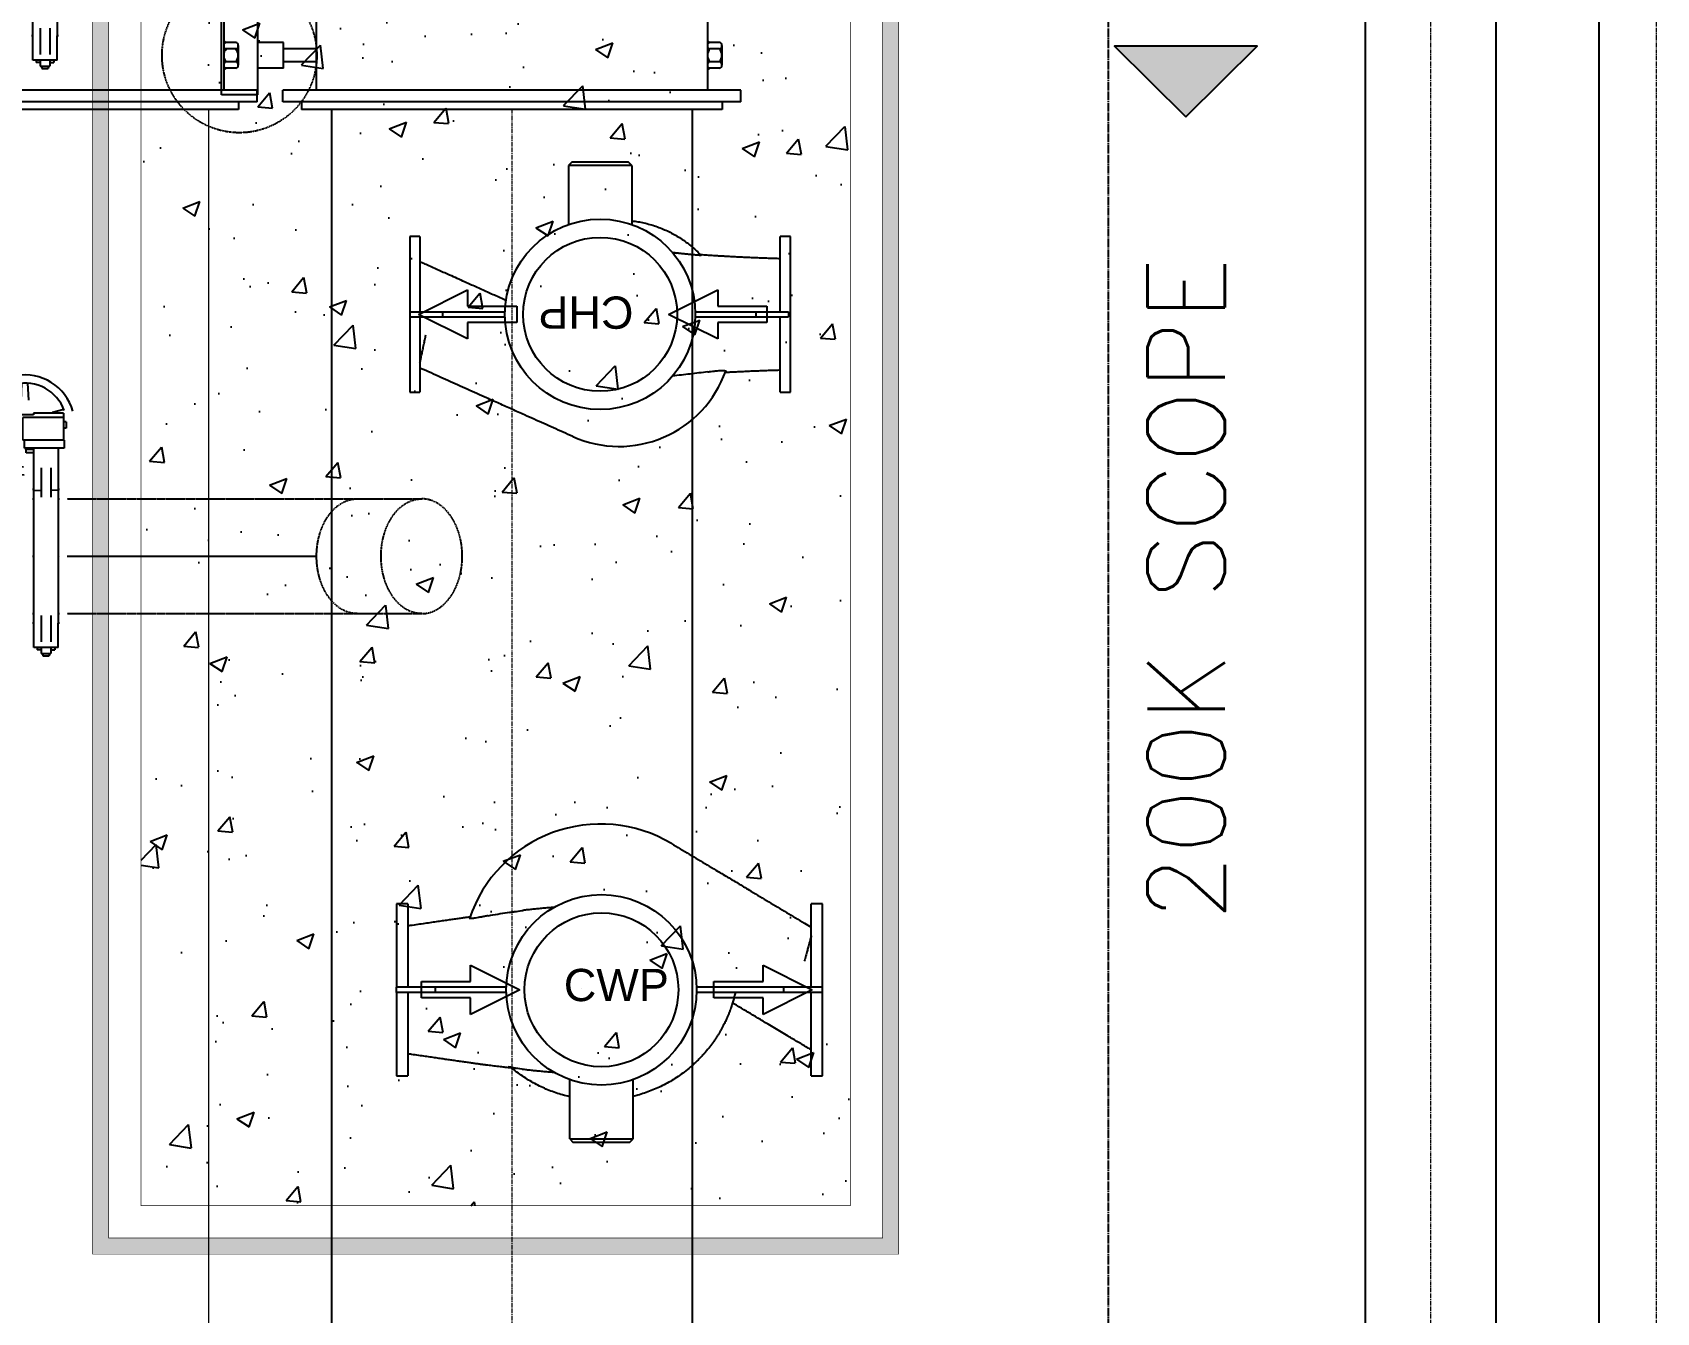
# Model space of a CAD drawing. Header units: millimetres. Extents: x -18489 to 17339, y -1599 to 10961.
# Drawn here: x -15452 to -14948, y 2859 to 3256 of the extents above; entities that cross this region are included whole.
import ezdxf

# ---------------------------------------------------------------- set-up
doc = ezdxf.new("R2010")
doc.units = ezdxf.units.MM
for name, pattern in [('188K-SM-07-F10-MECH-CHW PIPE-Y2257103$0$15P3-XFM1P40$0$15P3-XFM1P40$0$CENTER2', [1.125, 0.75, -0.125, 0.125, -0.125]), ('188K-SM-07-F10-MECH-CHW PIPE-Y2257103$0$Micron CUP L10 HVAC 2nd PIPE$0$CENTER', [2, 1.25, -0.25, 0.25, -0.25]), ('188K-SM-07-F10-MECH-CHW PIPE-Y2257103$0$Micron CUP L10 HVAC 2nd PIPE$0$JIS_02_1.0', [2, 1, -1]), ('188K-SM-07-F10-MECH-CHW PIPE-Y2257103$0$XKA01LR1-HVAC-PIPE-冷卻水-Y2225103 Shawn$0$CENTER', [2, 1.25, -0.25, 0.25, -0.25]), ('X-CUB3-L10$0$COL-CEN-LIN', [3.25, 2.5, -0.25, 0.25, -0.25])]:
    doc.linetypes.add(name, pattern=pattern)
for name, color, linetype in [('188K-SM-03-F10-MECH-EQ-Y2257103$0$0 Xref', 8, 'Continuous'), ('188K-SM-03-F10-MECH-EQ-Y2257103$0$M-EQU-FOUNDATION', 8, 'Continuous'), ('188K-SM-03-F10-MECH-EQ-Y2257103$0$Micron CUP L10 HVAC EQU$0$M-MECH-EQU', 136, 'Continuous'), ('188K-SM-03-F10-MECH-EQ-Y2257103$0$Micron CUP L10 HVAC EQU$0$M-PHASE1 AREA', 252, 'Continuous'), ('188K-SM-07-F10-MECH-CHW PIPE-Y2257103$0$0 XC', 8, 'Continuous'), ('188K-SM-07-F10-MECH-CHW PIPE-Y2257103$0$H-TXT', 53, 'Continuous'), ('188K-SM-07-F10-MECH-CHW PIPE-Y2257103$0$M-CWTR-12PIPE-S', 3, 'Continuous'), ('188K-SM-07-F10-MECH-CHW PIPE-Y2257103$0$M-P-EXISTING PIPE', 8, 'Continuous'), ('188K-SM-07-F10-MECH-CHW PIPE-Y2257103$0$Micron CUP L10 HVAC 2nd PIPE$0$M-P-12CHS-2nd-PIPE', 3, '188K-SM-07-F10-MECH-CHW PIPE-Y2257103$0$Micron CUP L10 HVAC 2nd PIPE$0$JIS_02_1.0'), ('188K-SM-07-F10-MECH-CHW PIPE-Y2257103$0$Micron CUP L10 HVAC 2nd PIPE$0$M-P-2nd Cen', 8, '188K-SM-07-F10-MECH-CHW PIPE-Y2257103$0$Micron CUP L10 HVAC 2nd PIPE$0$CENTER'), ('188K-SM-07-F10-MECH-CHW PIPE-Y2257103$0$Micron CUP L10 HVAC 2nd PIPE$0$M-VALVE', 53, 'Continuous'), ('188K-SM-07-F10-MECH-CHW PIPE-Y2257103$0$XKA01LR1-HVAC-PIPE-冷卻水-Y2225103 Shawn$0$M-P-CWS-D', 15, 'Continuous'), ('X-CUB3-L10$0$CCL', 8, 'X-CUB3-L10$0$COL-CEN-LIN')]:
    doc.layers.add(name, color=color, linetype=linetype)
doc.layers.add('188K-SM-07-F10-MECH-CHW PIPE-Y2257103$0$XKA01LR1-HVAC-PIPE-冷卻水-Y2225103 Shawn$0$M-PIPE-CEN', color=8, linetype='188K-SM-07-F10-MECH-CHW PIPE-Y2257103$0$XKA01LR1-HVAC-PIPE-冷卻水-Y2225103 Shawn$0$CENTER', lineweight=9)
doc.styles.add('188K-SM-03-F10-MECH-EQ-Y2257103$0$Micron CUP L10 HVAC EQU$0$Standard', font='arial.ttf')
doc.styles.add('188K-SM-07-F10-MECH-CHW PIPE-Y2257103$0$DAYUS', font='ROMANS', dxfattribs={"bigfont": 'DAYUS'})

# ---------------------------------------------------------------- blocks, each defined once
blk = doc.blocks.new('188K-SM-03-F10-MECH-EQ-Y2257103$0$Micron CUP L10 HVAC EQU$0$A$C0c53ceb0')
at = {"layer": '188K-SM-03-F10-MECH-EQ-Y2257103$0$Micron CUP L10 HVAC EQU$0$M-PHASE1 AREA'}
for p, q in [((8586.74456, 22987.59442), (8575.42664, 22976.2765)), ((8575.42664, 22976.2765), (8575.42664, 22792.92384)), ((8772.25997, 22976.2765), (8575.42664, 22976.2765)), ((8586.74456, 22987.59442), (8760.94206, 22987.59442)), ((8772.25997, 22976.2765), (8760.94206, 22987.59442)), ((8772.25997, 22976.2765), (8772.25997, 22792.92384)), ((8115.09062, 22755.83904), (8083.34331, 22755.83904)), ((8083.34331, 22755.83904), (8083.34331, 22522.55979)), ((8115.09062, 22755.83904), (8115.09062, 22522.55979)), ((9264.34331, 22755.83904), (9232.59599, 22755.83904)), ((9232.59599, 22522.55979), (9232.59599, 22755.83904)), ((9264.34331, 22273.2799), (9264.34331, 22755.83904)), ((8899.10338, 22705.38739), (8910.497, 22703.96826)), ((8110.43787, 22514.55947), (8262.82496, 22590.75302)), ((8262.82496, 22590.75302), (8262.82496, 22539.95732)), ((8886.33084, 22514.55947), (9038.71794, 22590.75302)), ((9038.71794, 22590.75302), (9038.71794, 22539.95732)), ((8083.34331, 22522.55979), (8083.34331, 22506.55915)), ((8083.34331, 22522.55979), (8184.9347, 22522.55979)), ((8262.82496, 22438.36592), (8110.43787, 22514.55947)), ((8184.9347, 22522.55979), (8184.9347, 22506.55915)), ((8184.9347, 22522.55979), (8378.70172, 22522.55979)), ((8262.82496, 22539.95732), (8415.21206, 22539.95732)), ((8415.21206, 22539.95732), (8415.21206, 22489.16162)), ((9038.71794, 22438.36592), (8886.33084, 22514.55947)), ((8968.98489, 22522.55979), (9156.40245, 22522.55979)), ((9038.71794, 22539.95732), (9191.10504, 22539.95732)), ((9156.40245, 22522.55979), (9156.40245, 22506.55915)), ((9156.40245, 22522.55979), (9257.99384, 22522.55979)), ((9191.10504, 22539.95732), (9191.10504, 22489.16162)), ((9257.99384, 22522.55979), (9257.99384, 22506.55915)), ((8083.34331, 22506.55915), (8083.34331, 22273.2799)), ((8083.34331, 22506.55915), (8184.9347, 22506.55915)), ((8115.09062, 22506.55915), (8115.09062, 22273.2799)), ((8184.9347, 22506.55915), (8378.70172, 22506.55915)), ((8415.21206, 22489.16162), (8262.82496, 22489.16162)), ((8262.82496, 22489.16162), (8262.82496, 22438.36592)), ((8968.98489, 22506.55915), (9156.40245, 22506.55915)), ((9191.10504, 22489.16162), (9038.71794, 22489.16162)), ((9038.71794, 22489.16162), (9038.71794, 22438.36592)), ((9156.40245, 22506.55915), (9257.99384, 22506.55915)), ((9232.59599, 22273.2799), (9232.59599, 22506.55915)), ((8907.35168, 22324.72014), (8898.92399, 22323.66284)), ((8083.34331, 22273.2799), (8115.09062, 22273.2799)), ((9232.59599, 22273.2799), (9264.34331, 22273.2799)), ((8077.79544, 20686.91287), (8042.73813, 20686.91287)), ((8042.73813, 20686.91287), (8042.73813, 20428.1747)), ((8077.79544, 20686.91287), (8077.79544, 20428.1747)), ((8414.23658, 20663.41106), (8414.19472, 20663.4069)), ((9363.73813, 20686.91287), (9328.68083, 20686.91287)), ((9328.68083, 20428.1747), (9328.68083, 20686.91287)), ((9363.73813, 20428.1747), (9363.73813, 20686.91287)), ((8272.32992, 20445.57634), (8272.32992, 20496.38403)), ((8272.32992, 20496.38403), (8424.753, 20420.17249)), ((9179.05587, 20445.57634), (9179.05587, 20496.38403)), ((9179.05587, 20496.38403), (9331.47894, 20420.17249)), ((8042.73813, 20412.17028), (8042.73813, 20428.1747)), ((8163.4064, 20428.1747), (8042.73813, 20428.1747)), ((8042.73813, 20412.17028), (8042.73813, 20153.4321)), ((8163.4064, 20412.17028), (8042.73813, 20412.17028)), ((8077.79544, 20412.17028), (8077.79544, 20153.4321)), ((8119.90684, 20394.76864), (8119.90684, 20445.57634)), ((8119.90684, 20445.57634), (8272.32992, 20445.57634)), ((8163.4064, 20412.17028), (8163.4064, 20428.1747)), ((8382.62301, 20428.1747), (8163.4064, 20428.1747)), ((8382.62301, 20412.17028), (8163.4064, 20412.17028)), ((8424.753, 20420.17249), (8272.32992, 20343.96095)), ((9243.06987, 20428.1747), (8973.04556, 20428.1747)), ((9243.06987, 20412.17028), (8973.04556, 20412.17028)), ((9026.63279, 20394.76864), (9026.63279, 20445.57634)), ((9026.63279, 20445.57634), (9179.05587, 20445.57634)), ((9331.47894, 20420.17249), (9179.05587, 20343.96095)), ((9243.06987, 20412.17028), (9243.06987, 20428.1747)), ((9363.73813, 20428.1747), (9243.06987, 20428.1747)), ((9363.73813, 20412.17028), (9243.06987, 20412.17028)), ((9328.68083, 20153.4321), (9328.68083, 20412.17028)), ((9363.73813, 20412.17028), (9363.73813, 20428.1747)), ((9363.73813, 20153.4321), (9363.73813, 20412.17028)), ((8272.32992, 20394.76864), (8119.90684, 20394.76864)), ((8272.32992, 20343.96095), (8272.32992, 20394.76864)), ((9179.05587, 20394.76864), (9026.63279, 20394.76864)), ((9179.05587, 20343.96095), (9179.05587, 20394.76864)), ((8042.73813, 20153.4321), (8077.79544, 20153.4321)), ((8399.07567, 20178.48665), (8398.80688, 20178.71359)), ((8414.17973, 20176.93957), (8414.2365, 20176.93392)), ((9328.68083, 20153.4321), (9363.73813, 20153.4321)), ((8579.39438, 19958.34644), (8579.39438, 20141.7424)), ((8776.27419, 19958.34644), (8776.27419, 20141.7424)), ((8579.39438, 19958.34644), (8776.27419, 19958.34644)), ((8579.39438, 19958.34644), (8590.71497, 19947.02585)), ((8764.9536, 19947.02585), (8590.71497, 19947.02585)), ((8764.9536, 19947.02585), (8776.27419, 19958.34644))]:
    blk.add_line(p, q, dxfattribs=at)
for centre, radius in [((8673.84331, 22514.55947), 295.25), ((8673.84331, 22514.55947), 238.66042), ((8677.83429, 20420.17249), 295.31971), ((8677.83429, 20420.17249), 238.71677)]:
    blk.add_circle(centre, radius, dxfattribs=at)
for centre, radius, start, end in [((8732.63933, 22455.76345), 350.87129, 245.85773552, 340.50062034), ((8675.2939, 20505.91047), 428.37236, 59.14615018, 161.52684522)]:
    blk.add_arc(centre, radius, start, end, dxfattribs=at)
for points, knots in [([(8772.25997, 22804.28714), (8776.92345, 22803.74338), (8787.94606, 22802.45814), (8805.15428, 22799.2158), (8823.83986, 22794.76245), (8842.24802, 22789.25781), (8860.32902, 22782.76391), (8878.02728, 22775.28801), (8895.29007, 22766.85569), (8912.06595, 22757.49166), (8928.30337, 22747.22294), (8943.95865, 22736.08496), (8958.96634, 22724.09342), (8973.35079, 22711.35019), (8982.32377, 22702.21493), (8986.81026, 22697.6473)], [0, 0, 0, 0, 0.05759307665, 0.13612698693, 0.21466089721, 0.29319480748, 0.37172871776, 0.45026262804, 0.52879653832, 0.6073304486, 0.68586435888, 0.76439826916, 0.84293217944, 0.92146608972, 1, 1, 1, 1]), ([(8115.09062, 22678.22256), (8119.96134, 22676.03946), (8130.7795, 22671.19068), (8147.51851, 22663.68814), (8165.30495, 22655.71613), (8183.08307, 22647.74785), (8202.70232, 22638.95436), (8224.14054, 22629.3456), (8247.38946, 22618.92527), (8268.82332, 22609.31846), (8288.4518, 22600.52083), (8306.25852, 22592.53973), (8324.06974, 22584.55662), (8341.88616, 22576.57117), (8359.71338, 22568.58088), (8373.09277, 22562.58414), (8380.53042, 22559.25053), (8382.00916, 22558.58775)], [0, 0, 0, 0, 0.0538379847, 0.1195773648, 0.1856360083, 0.2520640939, 0.3188538858, 0.4067700114, 0.4950124567, 0.5833270446, 0.6507977131, 0.7180461514, 0.7849853342, 0.8515615248, 0.9177665455, 0.9836505566, 1, 1, 1, 1]), ([(8986.80531, 22697.64259), (8986.81099, 22697.63568), (8986.82233, 22697.62189), (8986.82656, 22697.60222), (8986.82137, 22697.58335), (8986.80585, 22697.56537), (8986.78021, 22697.54825), (8986.7444, 22697.53202), (8986.69841, 22697.51669), (8986.64223, 22697.50227), (8986.57585, 22697.48877), (8986.49926, 22697.47621), (8986.41246, 22697.46459), (8986.31542, 22697.45393), (8986.20815, 22697.44423), (8986.09063, 22697.43552), (8985.96285, 22697.4278), (8985.82481, 22697.42108), (8985.6765, 22697.41538), (8985.51789, 22697.4107), (8985.349, 22697.40706), (8985.16981, 22697.40447), (8984.98031, 22697.40294), (8984.78049, 22697.40249), (8984.57034, 22697.40312), (8984.0073, 22697.40752), (8982.9659, 22697.42988), (8981.22917, 22697.49796), (8979.18519, 22697.6051), (8976.2664, 22697.78835), (8972.21058, 22698.088), (8966.76476, 22698.54919), (8960.54782, 22699.12647), (8954.0933, 22699.76509), (8947.54522, 22700.43859), (8941.0107, 22701.12739), (8934.01277, 22701.87684), (8928.32676, 22702.49097), (8924.11763, 22702.9462), (8921.52028, 22703.22714), (8918.86776, 22703.5139), (8916.15977, 22703.80631), (8913.39601, 22704.10425), (8910.57614, 22704.40756), (8907.69975, 22704.71611), (8904.76639, 22705.02974), (8901.77556, 22705.34843), (8899.76232, 22705.56183), (8898.74615, 22705.66953)], [0, 0, 0, 0, 0.0052505163, 0.010487788, 0.0157134864, 0.020929297, 0.0261369184, 0.0313380603, 0.036534442, 0.0417277905, 0.0469198384, 0.0521123226, 0.057306982, 0.062505556, 0.0677097822, 0.0729213951, 0.0781421239, 0.0833736907, 0.0886178092, 0.0938761823, 0.0991505013, 0.1044424437, 0.1097536718, 0.1150858316, 0.1204405512, 0.1258194395, 0.1563039502, 0.1872284728, 0.2188620709, 0.2514549375, 0.3088892926, 0.3691648018, 0.4331061102, 0.5013994173, 0.5589296518, 0.6195083671, 0.6833638734, 0.7507105764, 0.7735548203, 0.79684088, 0.8205764295, 0.8447692968, 0.8694275108, 0.8945593491, 0.9201733878, 0.9462785509, 0.9728841625, 1, 1, 1, 1]), ([(8985.5733, 22698.94044), (8985.58064, 22698.93312), (8985.59786, 22698.91596), (8986.37176, 22698.10614), (8986.81564, 22697.64165)], [0, 0, 0, 0, 0.4264339231, 1, 1, 1, 1]), ([(9232.59599, 22686.9267), (9226.34927, 22687.12199), (9212.29154, 22687.56149), (9190.86898, 22688.31325), (9168.78026, 22689.14555), (9148.14947, 22689.98481), (9128.95258, 22690.81981), (9111.13943, 22691.64406), (9094.53186, 22692.45759), (9078.97549, 22693.26089), (9064.41944, 22694.05036), (9050.81145, 22694.82296), (9038.19479, 22695.5699), (9026.50871, 22696.28905), (9015.69843, 22696.97722), (9005.71604, 22697.63575), (8995.76758, 22698.30199), (8989.14369, 22698.78329), (8985.5806, 22699.04218)], [0, 0, 0, 0, 0.0758246057, 0.1706369546, 0.2600608281, 0.3439917024, 0.4211254952, 0.4931587506, 0.5603056458, 0.6228166432, 0.6820998548, 0.7371128241, 0.7881232106, 0.8353779072, 0.8790985199, 0.9194792587, 0.9566866186, 1, 1, 1, 1]), ([(8115.09062, 22364.31874), (8115.31702, 22365.37739), (8115.85185, 22367.87834), (8116.8379, 22372.48918), (8118.02385, 22378.03476), (8119.33272, 22384.15512), (8120.74311, 22390.75025), (8122.23989, 22397.74929), (8123.81915, 22405.13402), (8125.48335, 22412.91596), (8127.14483, 22420.68517), (8128.77643, 22428.31465), (8130.36456, 22435.74087), (8131.983, 22443.30883), (8133.07999, 22448.43844), (8133.63471, 22451.03236), (8133.64166, 22451.06485)], [0, 0, 0, 0, 0.0578461322, 0.1366548862, 0.2159958022, 0.2969962995, 0.3785622963, 0.4589698671, 0.5399187722, 0.6225582006, 0.7057750576, 0.7783127614, 0.8512349751, 0.9247460265, 0.9990574218, 1, 1, 1, 1]), ([(8589.13167, 22135.58192), (8579.15275, 22140.05454), (8559.18424, 22149.00457), (8529.24364, 22162.42416), (8499.30861, 22175.84126), (8469.37828, 22189.25624), (8436.35583, 22204.05714), (8400.25471, 22220.23792), (8361.08026, 22237.79619), (8324.96823, 22253.98186), (8291.91255, 22268.79766), (8261.92322, 22282.23909), (8231.93116, 22295.68174), (8201.93546, 22309.12603), (8171.93486, 22322.57252), (8142.98641, 22335.54742), (8124.03282, 22344.04255), (8115.09062, 22348.05051)], [0, 0, 0, 0, 0.062794566, 0.1256563142, 0.1886264389, 0.2517223947, 0.3149419819, 0.397885001, 0.4809402506, 0.5640203476, 0.6275617598, 0.6910267754, 0.7543857447, 0.8176206392, 0.8807291112, 0.9437286125, 1, 1, 1, 1]), ([(9007.892, 22336.25895), (8989.52719, 22333.92607), (8953.18414, 22329.30941), (8916.75907, 22325.39234), (8898.74025, 22323.45463)], [0, 0, 0, 0, 0.5053182097, 1, 1, 1, 1]), ([(9007.892, 22336.25895), (9011.40773, 22336.72419), (9014.88115, 22337.17274), (9021.74378, 22338.01974), (9025.13308, 22338.41831), (9029.31182, 22338.87012), (9030.14103, 22338.95774), (9031.77714, 22339.12624), (9032.58547, 22339.20728), (9034.98119, 22339.44035), (9036.53937, 22339.58237), (9041.09385, 22339.96484), (9043.97158, 22340.16192), (9047.34138, 22340.32133), (9048.00382, 22340.34881), (9049.28626, 22340.3941), (9049.90871, 22340.41203), (9051.72001, 22340.45191), (9052.85293, 22340.45993), (9054.96759, 22340.43978), (9055.94936, 22340.41162), (9057.30381, 22340.34289), (9057.73556, 22340.31556), (9058.55826, 22340.25218), (9058.94908, 22340.21607), (9060.7721, 22340.01724), (9061.84023, 22339.79833), (9062.69596, 22339.47064), (9062.84289, 22339.40238), (9063.08751, 22339.26082), (9063.18513, 22339.18745), (9063.40097, 22338.9626), (9063.44378, 22338.80574), (9063.38643, 22338.64379)], [0, 0, 0, 0, 0.125, 0.125, 0.25, 0.25, 0.28125, 0.28125, 0.3125, 0.3125, 0.375, 0.375, 0.5, 0.5, 0.53125, 0.53125, 0.5625, 0.5625, 0.625, 0.625, 0.6875, 0.6875, 0.71875, 0.71875, 0.75, 0.75, 0.875, 0.875, 0.90625, 0.90625, 0.9375, 0.9375, 1, 1, 1, 1]), ([(9063.38643, 22338.64379), (9063.16817, 22338.03102), (9062.73149, 22336.8051), (9062.31041, 22335.64759), (9062.07188, 22334.99551), (9062.07035, 22334.99145), (9062.06972, 22334.98979)], [0, 0, 0, 0, 0.2705698027, 0.5413148055, 0.8126154119, 1, 1, 1, 1]), ([(9062.0732, 22334.92756), (9064.69091, 22335.07452), (9072.33935, 22335.50393), (9085.40423, 22336.19395), (9101.67488, 22337.0174), (9119.16633, 22337.85257), (9137.3634, 22338.67121), (9156.23983, 22339.46871), (9175.74865, 22340.24185), (9196.39194, 22341.00235), (9215.46795, 22341.66112), (9227.66026, 22342.0389), (9232.59599, 22342.19183)], [0, 0, 0, 0, 0.04607303285, 0.13461632696, 0.2299214296, 0.33239021136, 0.44238771369, 0.55008137276, 0.66447619721, 0.785572927, 0.9131949656, 1, 1, 1, 1]), ([(8894.98464, 20873.65883), (8904.18906, 20868.16016), (8922.60816, 20857.1567), (8950.22512, 20840.65849), (8977.83674, 20824.16347), (9005.44384, 20807.67115), (9035.90319, 20789.4749), (9069.20191, 20769.58244), (9105.33485, 20747.99683), (9138.64323, 20728.0986), (9169.13287, 20709.88427), (9196.79415, 20693.35958), (9224.45806, 20676.83332), (9252.12542, 20660.305), (9279.79767, 20643.77376), (9305.31696, 20628.52868), (9321.61621, 20618.79161), (9328.68083, 20614.57124)], [0, 0, 0, 0, 0.063291521, 0.126653513, 0.1901291803, 0.253736821, 0.3174741179, 0.4011026533, 0.4848488716, 0.5686211436, 0.6326903251, 0.6966793977, 0.7605572643, 0.8243050102, 0.8879201623, 0.9514210159, 1, 1, 1, 1]), ([(8326.17166, 20649.67671), (8336.2932, 20651.5198), (8356.54143, 20655.20693), (8385.89811, 20659.74446), (8405.15353, 20662.21258), (8414.19933, 20663.37205)], [0, 0, 0, 0, 0.34638468491, 0.69294534413, 1, 1, 1, 1]), ([(8394.12535, 20660.24441), (8398.55871, 20660.97066), (8411.14175, 20663.03194), (8424.90659, 20664.9937), (8434.24743, 20666.11889), (8435.34319, 20666.25089)], [0, 0, 0, 0, 0.3244050141, 0.9207469901, 1, 1, 1, 1]), ([(8529.63552, 20675.49862), (8527.11218, 20675.31617), (8518.7342, 20674.71039), (8504.8859, 20673.57407), (8488.37874, 20672.11344), (8472.7677, 20670.58979), (8457.37663, 20668.93672), (8444.96272, 20667.50749), (8437.52446, 20666.54054), (8435.32168, 20666.25418)], [0, 0, 0, 0, 0.0800094591, 0.2656467244, 0.4393787178, 0.6041342539, 0.7618965277, 0.9294873122, 1, 1, 1, 1]), ([(8270.43102, 20645.8868), (8270.32934, 20645.87275), (8264.78512, 20645.10651), (8254.65017, 20643.67154), (8239.72456, 20641.54768), (8225.02948, 20639.43274), (8209.38056, 20637.16508), (8192.60087, 20634.72088), (8174.62747, 20632.09604), (8155.40697, 20629.28959), (8135.0262, 20626.32247), (8113.48659, 20623.20863), (8094.28096, 20620.45191), (8082.25557, 20618.75784), (8077.79544, 20618.12952)], [0, 0, 0, 0, 0.0015821443, 0.0862705711, 0.1577779778, 0.2339638878, 0.3151157793, 0.4015121665, 0.495338753, 0.5951008017, 0.7009237907, 0.812805809, 0.9305710775, 1, 1, 1, 1]), ([(8326.17166, 20649.67671), (8322.621, 20649.00451), (8319.12076, 20648.33811), (8312.21782, 20647.03023), (8308.81507, 20646.38866), (8304.6265, 20645.61413), (8303.79206, 20645.46061), (8302.12993, 20645.15674), (8301.30011, 20645.006), (8298.83904, 20644.56238), (8297.23823, 20644.27843), (8292.55756, 20643.46582), (8289.59803, 20642.97604), (8286.12538, 20642.44593), (8285.44019, 20642.34374), (8284.10679, 20642.15004), (8283.4584, 20642.05848), (8281.56818, 20641.79983), (8280.38116, 20641.64873), (8278.15664, 20641.39031), (8277.1191, 20641.28299), (8275.68091, 20641.15608), (8275.22123, 20641.11946), (8274.34287, 20641.05787), (8273.9227, 20641.03285), (8271.95114, 20640.93862), (8270.78218, 20640.96064), (8269.82765, 20641.09649), (8269.66234, 20641.12911), (8269.38391, 20641.2051), (8269.2706, 20641.24859), (8269.01278, 20641.39398), (8268.94979, 20641.51044), (8268.99462, 20641.64466)], [0, 0, 0, 0, 0.125, 0.125, 0.25, 0.25, 0.28125, 0.28125, 0.3125, 0.3125, 0.375, 0.375, 0.5, 0.5, 0.53125, 0.53125, 0.5625, 0.5625, 0.625, 0.625, 0.6875, 0.6875, 0.71875, 0.71875, 0.75, 0.75, 0.875, 0.875, 0.90625, 0.90625, 0.9375, 0.9375, 1, 1, 1, 1]), ([(8268.99462, 20641.64466), (8269.21372, 20642.29704), (8269.65198, 20643.60202), (8270.09942, 20644.90895), (8270.38697, 20645.74379), (8270.41763, 20645.83226), (8270.43259, 20645.87543)], [0, 0, 0, 0, 0.2527614268, 0.5056118577, 0.7587532515, 1, 1, 1, 1]), ([(9328.68083, 20587.22627), (9328.19458, 20585.46418), (9327.23761, 20581.99631), (9325.64606, 20576.2288), (9324.08256, 20570.56296), (9322.5444, 20564.98892), (9320.8925, 20559.00274), (9319.1646, 20552.74115), (9317.37126, 20546.24237), (9315.58823, 20539.78098), (9313.63431, 20532.70033), (9311.50761, 20524.99354), (9309.33822, 20517.13204), (9307.86847, 20511.80595), (9307.12578, 20509.11456), (9307.11789, 20509.08595)], [0, 0, 0, 0, 0.0895454416, 0.1762297963, 0.2634246387, 0.3338043007, 0.404448169, 0.4992930204, 0.5709364733, 0.642848536, 0.7308935794, 0.8194302465, 0.9087188383, 0.9990297283, 1, 1, 1, 1]), ([(9093.28392, 20412.17028), (9092.76229, 20409.89462), (9091.73397, 20405.40842), (9090.06686, 20398.76369), (9088.30926, 20392.16913), (9086.46928, 20385.69111), (9084.52777, 20379.2407), (9082.48102, 20372.80432), (9080.2586, 20366.18481), (9078.23768, 20360.48049), (9076.47025, 20355.6909), (9074.99993, 20351.81991), (9073.43467, 20347.81814), (9071.77026, 20343.68772), (9070.00236, 20339.43094), (9068.3072, 20335.47215), (9066.52642, 20331.4224), (9064.55781, 20327.06353), (9062.08655, 20321.77056), (9059.15247, 20315.71948), (9056.25265, 20309.98538), (9053.59904, 20304.92367), (9051.42199, 20300.88114), (9049.37757, 20297.17677), (9047.47522, 20293.80558), (9045.72363, 20290.76309), (9044.1306, 20288.04512), (9042.438, 20285.20262), (9040.52378, 20282.04501), (9038.3363, 20278.51416), (9036.10429, 20274.98979), (9033.90996, 20271.59729), (9031.7566, 20268.33492), (9029.64741, 20265.20097), (9026.2439, 20260.23727), (9021.52564, 20253.59571), (9015.37295, 20245.36699), (9009.83352, 20238.31055), (9004.90689, 20232.28105), (9001.70345, 20228.48308), (8999.60163, 20226.03882), (8998.60741, 20224.89085), (8997.60336, 20223.73983), (8996.58943, 20222.58583), (8995.56555, 20221.42893), (8994.53168, 20220.26922), (8993.3377, 20218.93967), (8991.60033, 20217.02224), (8989.70765, 20214.96357), (8987.425, 20212.51616), (8985.16202, 20210.12414), (8982.64036, 20207.50616), (8977.47081, 20202.22628), (8969.86647, 20194.78576), (8959.47969, 20185.28236), (8946.51944, 20174.1557), (8930.28694, 20161.41624), (8911.05486, 20148.00361), (8891.75298, 20136.03314), (8872.50425, 20125.4208), (8852.73606, 20115.81234), (8832.50385, 20107.21889), (8811.84787, 20099.71573), (8793.09626, 20093.82518), (8781.12648, 20090.91557), (8776.27419, 20089.73608)], [0, 0, 0, 0, 0.0144949441, 0.0285752364, 0.0425964537, 0.0570678172, 0.0707519632, 0.0849877164, 0.0997852604, 0.1151536621, 0.1236844791, 0.1325764785, 0.1418306789, 0.1514479837, 0.161429198, 0.1717750414, 0.1794954602, 0.1903064531, 0.2030632459, 0.2177660426, 0.2344149695, 0.2452522345, 0.2552958222, 0.2645457593, 0.2730020806, 0.2806648324, 0.2875340777, 0.2936099046, 0.302276285, 0.3116078191, 0.3206329488, 0.3293522489, 0.3377663569, 0.3458759821, 0.353681917, 0.3764211651, 0.397898243, 0.4187590827, 0.4327997409, 0.446571689, 0.4497017699, 0.4528485602, 0.4560122749, 0.4591931257, 0.4623913208, 0.465607065, 0.46884056, 0.4734863727, 0.4816713449, 0.4862026008, 0.4942645007, 0.5021149878, 0.5087698733, 0.5401413373, 0.568151865, 0.5961623808, 0.6461765824, 0.696190784, 0.7416593675, 0.7871279509, 0.8325965344, 0.8780651178, 0.9235337013, 0.9690021865, 1, 1, 1, 1]), ([(9328.68083, 20233.51355), (9325.59924, 20235.35447), (9317.25776, 20240.33762), (9303.6791, 20248.44944), (9287.95337, 20257.8439), (9272.2367, 20267.23295), (9254.89139, 20277.59494), (9235.93976, 20288.91653), (9215.38987, 20301.19291), (9196.44391, 20312.51112), (9179.09229, 20322.87687), (9163.35124, 20332.28049), (9147.60595, 20341.68663), (9131.85473, 20351.09632), (9116.09558, 20360.51075), (9100.32681, 20369.93092), (9089.80034, 20376.21937), (9084.54614, 20379.35819)], [0, 0, 0, 0, 0.0371861436, 0.1006583755, 0.1644793996, 0.2287037614, 0.2933227355, 0.378437029, 0.4639068903, 0.5494553381, 0.6147986023, 0.6798996962, 0.7446636179, 0.8090315268, 0.8729942136, 0.9366062014, 1, 1, 1, 1]), ([(8077.79544, 20222.21596), (8081.41134, 20221.70708), (8092.22743, 20220.18489), (8109.90137, 20217.65163), (8130.47217, 20214.68287), (8149.90034, 20211.85801), (8168.19115, 20209.18914), (8185.37019, 20206.6797), (8201.58474, 20204.31449), (8217.75364, 20201.96461), (8233.8082, 20199.64613), (8249.69349, 20197.37427), (8264.48287, 20195.28484), (8278.25095, 20193.36755), (8291.06646, 20191.61176), (8302.99086, 20190.00694), (8314.07753, 20188.54299), (8324.40491, 20187.20613), (8334.2596, 20185.9563), (8343.95848, 20184.7524), (8353.77953, 20183.56202), (8365.75731, 20182.14574), (8380.04538, 20180.5248), (8391.83263, 20179.22713), (8398.24666, 20178.57196), (8399.07573, 20178.48728)], [0, 0, 0, 0, 0.03378364742, 0.10105573483, 0.16518864519, 0.22607432746, 0.28269288047, 0.33620468167, 0.38669888624, 0.43429458072, 0.48736752889, 0.5367727678, 0.58275635412, 0.62555319955, 0.66537951605, 0.70242837116, 0.73686754372, 0.76883903995, 0.79876975359, 0.82876884067, 0.85925681083, 0.89029396371, 0.94035257567, 0.99228998801, 1, 1, 1, 1]), ([(8432.18737, 20174.50569), (8432.07069, 20174.51985), (8422.82539, 20175.64203), (8408.3252, 20177.7892), (8394.04119, 20180.17756), (8388.77126, 20181.05872)], [0, 0, 0, 0, 0.0080016544, 0.634012907, 1, 1, 1, 1]), ([(8579.39438, 20088.52576), (8577.42686, 20088.94391), (8568.29524, 20090.88463), (8552.25608, 20095.4481), (8531.35534, 20102.23002), (8510.85218, 20110.15869), (8490.77626, 20119.10535), (8471.18806, 20129.07676), (8452.13265, 20140.03336), (8433.67835, 20151.96939), (8415.80737, 20164.77454), (8404.47835, 20174.06332), (8398.81384, 20178.7077)], [0, 0, 0, 0, 0.0296116198, 0.137432551, 0.2452534821, 0.3530744132, 0.4608953443, 0.5687162755, 0.6765372066, 0.7843581377, 0.8921790689, 1, 1, 1, 1]), ([(8398.81773, 20178.7123), (8398.86486, 20178.71151), (8398.95938, 20178.70994), (8399.73211, 20178.62962), (8400.74091, 20178.51801), (8401.87113, 20178.38948), (8403.26473, 20178.22829), (8404.92355, 20178.03425), (8406.8535, 20177.80691), (8409.02918, 20177.54956), (8411.4911, 20177.25873), (8413.19473, 20177.05644), (8414.16917, 20176.94248), (8414.17992, 20176.94122)], [0, 0, 0, 0, 0.1215718003, 0.243762854, 0.3268614174, 0.4120864974, 0.50011792, 0.593146268, 0.6889561652, 0.7881426187, 0.8912556303, 0.9988004406, 1, 1, 1, 1]), ([(8432.16312, 20174.48123), (8436.56826, 20173.91894), (8445.8236, 20172.73754), (8460.15686, 20171.09714), (8475.35137, 20169.49362), (8491.20028, 20167.97008), (8507.8719, 20166.52189), (8520.72925, 20165.47845), (8528.06869, 20164.9542), (8529.52603, 20164.85011)], [0, 0, 0, 0, 0.1364860463, 0.2867618231, 0.4426511021, 0.6049350797, 0.7746157267, 0.9552470438, 1, 1, 1, 1])]:
    blk.add_open_spline(points, degree=3, knots=knots, dxfattribs=at)
at = {"layer": '188K-SM-03-F10-MECH-EQ-Y2257103$0$Micron CUP L10 HVAC EQU$0$M-PHASE1 AREA', "style": '188K-SM-03-F10-MECH-EQ-Y2257103$0$Micron CUP L10 HVAC EQU$0$Standard'}
blk.add_text('CHP', height=100, rotation=180, dxfattribs=at).set_placement((8777.39393, 22569.9253))
blk.add_text('CWP', height=100, dxfattribs=at).set_placement((8561.24964, 20384.96996))
blk = doc.blocks.new('188K-SM-03-F10-MECH-EQ-Y2257103$0$Micron CUP L10 HVAC EQU')
at = {"layer": '188K-SM-03-F10-MECH-EQ-Y2257103$0$Micron CUP L10 HVAC EQU$0$M-MECH-EQU'}
blk.add_blockref('188K-SM-03-F10-MECH-EQ-Y2257103$0$Micron CUP L10 HVAC EQU$0$A$C0c53ceb0', (-206166.7, 2082.2), dxfattribs=at)
blk = doc.blocks.new('188K-SM-03-F10-MECH-EQ-Y2257103')
at = {"layer": '188K-SM-03-F10-MECH-EQ-Y2257103$0$M-EQU-FOUNDATION'}
h = blk.add_hatch(dxfattribs=at)
h.set_pattern_fill('AR-CONC', color=256, scale=0.1)
h.set_pattern_definition([(50, (4473.521, -1210.801), (18.218467, -1.593909), [1.905, -20.955]), (355, (4473.521, -1210.8), (-3.524342, 19.105685), [1.524, -16.764058]), (100.45144, (4475.04, -1210.934), (14.694125, 17.511775), [1.619001, -17.809024]), (46.1842, (4473.521, -1205.72), (27.107904, -4.204233), [2.8575, -31.4325]), (96.63556, (4475.78, -1206.07), (23.740413, 24.742612), [2.428502, -26.71356]), (351.18415, (4473.52, -1205.72), (23.740413, 24.742612), [2.285997, -25.145973]), (21, (4476.061, -1206.991), (15.161439, -10.22652), [1.905, -20.955]), (326, (4476.061, -1206.99), (6.180203, 18.418797), [1.524, -16.764]), (71.451445, (4477.325, -1207.843), (21.341642, 8.192277), [1.619001, -17.808994]), (37.5, (4473.5214, -1210.801), (0.3088603, 8.4555039), [0, -16.5608, 0, -17.018, 0, -16.8275]), (7.5, (4473.521, -1210.801), (6.6819663, 10.0180575), [0, -9.7028, 0, -16.1798, 0, -6.4135]), (327.5, (4467.857, -1210.801), (13.5590595, -0.5728744), [0, -6.35, 0, -19.812, 0, -26.289]), (317.5, (4465.317, -1210.801), (14.812918, 2.542649), [0, -8.255, 0, -13.1572, 0, -18.669])])
h.paths.add_polyline_path([(-15188.15, 3652.46), (-15188.15, 2882.46), (-15428.15, 2882.46), (-15428.15, 3652.46)], flags=16)
h.paths.add_polyline_path([(-15183.15, 3657.46), (-15183.15, 2877.46), (-15433.15, 2877.46), (-15433.15, 3657.46)])
h = blk.add_hatch(dxfattribs=at)
h.set_pattern_fill('AR-CONC', color=256, scale=0.3)
h.set_pattern_definition([(50, (4473.52, -1210.8), (54.6554, -4.78173), [5.715, -62.865]), (355, (4473.52, -1210.8), (-10.57303, 57.31705), [4.572, -50.29218]), (100.45144, (4478.076, -1211.2), (44.08237, 52.53533), [4.857, -53.42707]), (46.1842, (4473.52, -1195.56), (81.32371, -12.6127), [8.5725, -94.2975]), (96.63556, (4480.3, -1196.61), (71.22124, 74.22784), [7.2855, -80.14068]), (351.18415, (4473.52, -1195.56), (71.22124, 74.22784), [6.858, -75.43792]), (21, (4481.14, -1199.37), (45.48432, -30.67956), [5.715, -62.865]), (326, (4481.14, -1199.37), (18.54061, 55.25639), [4.572, -50.292]), (71.45144, (4484.93, -1201.93), (64.02493, 24.57683), [4.857, -53.42698]), (37.5, (4473.521, -1210.8), (0.926581, 25.366512), [0, -49.6824, 0, -51.054, 0, -50.4825]), (7.5, (4473.52, -1210.8), (20.0459, 30.054172), [0, -29.1084, 0, -48.5394, 0, -19.2405]), (327.5, (4456.529, -1210.8), (40.677179, -1.718623), [0, -19.05, 0, -59.436, 0, -78.867]), (317.5, (4448.91, -1210.8), (44.438754, 7.62795), [0, -24.765, 0, -39.4716, 0, -56.007])])
h.paths.add_polyline_path([(-15198.15, 3642.46), (-15198.15, 2892.46), (-15418.15, 2892.46), (-15418.15, 3642.46)])
at = {"layer": '188K-SM-03-F10-MECH-EQ-Y2257103$0$M-EQU-FOUNDATION', "const_width": 0.2}
for points in [[(-15183.15, 3657.46), (-15183.15, 2877.46), (-15433.15, 2877.46), (-15433.15, 3657.46)], [(-15188.15, 3652.46), (-15188.15, 2882.46), (-15428.15, 2882.46), (-15428.15, 3652.46)], [(-15198.15, 3642.46), (-15198.15, 2892.46), (-15418.15, 2892.46), (-15418.15, 3642.46)]]:
    blk.add_lwpolyline(points, close=True, dxfattribs=at)
at = {"layer": '188K-SM-03-F10-MECH-EQ-Y2257103$0$0 Xref', "xscale": 0.1, "yscale": 0.1, "zscale": 0.1}
blk.add_blockref('188K-SM-03-F10-MECH-EQ-Y2257103$0$Micron CUP L10 HVAC EQU', (4473.52, 709.2), dxfattribs=at)
blk = doc.blocks.new('X-CUB3-L10$0$CUB3-10')
at = {"layer": 'X-CUB3-L10$0$CCL'}
blk.add_line((-2280, 0), (-2280, 9982.459), dxfattribs=at)
blk = doc.blocks.new('X-CUB3-L10')
at = {"layer": 'X-CUB3-L10$0$CCL'}
blk.add_blockref('X-CUB3-L10$0$CUB3-10', (-12838.15, -720), dxfattribs=at)
blk = doc.blocks.new('188K-SM-07-F10-MECH-CHW PIPE-Y2257103$0$A$Cad9fb321')
for p, q in [((-311.9, 710), (-275.9, 710)), ((-311.9, 710), (-311.9, -710)), ((-275.9, 710), (-275.9, -710)), ((-24, 710), (-60, 710)), ((-60, 710), (-60, -710)), ((-24, 710), (-24, -710)), ((-335.9, 652.5), (-335.9, -652.5)), ((-311.9, 652.5), (-335.9, 652.5)), ((-275.9, 606.4), (-60, 606.4)), ((-208.1, 643.6), (-208.1, 614.4)), ((-198.1, 651.6), (-137.8, 651.6)), ((-188, 643.6), (-188, 614.4)), ((-147.9, 643.6), (-147.9, 614.4)), ((-127.8, 643.6), (-127.8, 614.4)), ((-24, 652.5), (0, 652.5)), ((0, 652.5), (0, -652.5)), ((-311.9, -652.5), (-335.9, -652.5)), ((-275.9, -606.4), (-60, -606.4)), ((-188, -606.4), (-188, -708.5)), ((-147.9, -606.4), (-147.9, -708.5)), ((-24, -652.5), (0, -652.5)), ((-311.9, -710), (-275.9, -710)), ((-208.1, -708.5), (-208.1, -788.8)), ((-127.8, -708.5), (-208.1, -708.5)), ((-127.8, -708.5), (-127.8, -788.8)), ((-24, -710), (-60, -710)), ((-290.1, -788.8), (-45.8, -788.8)), ((-290.1, -788.8), (-290.1, -900.8)), ((-45.8, -788.8), (-45.8, -900.8)), ((-45.8, -900.8), (-290.1, -900.8))]:
    blk.add_line(p, q)
at = {"linetype": '188K-SM-07-F10-MECH-CHW PIPE-Y2257103$0$15P3-XFM1P40$0$15P3-XFM1P40$0$CENTER2'}
blk.add_circle((-168, -844.8), 240, dxfattribs=at)
for centre, radius, start, end in [((-218.1, 616.7), 10.3, 270, 347.3196), ((-198.1, 641.3), 10.3, 12.6804, 167.3196), ((-198.1, 616.7), 10.3, 192.6804, 347.3196), ((-168, 622.5), 29.1, 46.3972, 133.6028), ((-168, 635.5), 29.1, 226.3972, 313.6028), ((-137.8, 641.3), 10.3, 12.6804, 167.3196), ((-137.8, 616.7), 10.3, 192.6804, 347.3196), ((-117.8, 616.7), 10.3, 192.6804, 270)]:
    blk.add_arc(centre, radius, start, end)
blk = doc.blocks.new('188K-SM-07-F10-MECH-CHW PIPE-Y2257103$0$A$C57463455')
for p, q in [((752.5, 0), (-752.5, 0)), ((-752.5, -24), (-752.5, 0)), ((752.5, -24), (752.5, 0)), ((-1000.8, -290.1), (-1000.8, -45.8)), ((-888.8, -45.8), (-1000.8, -45.8)), ((-888.8, -45.8), (-888.8, -290.1)), ((-810, -24), (-810, -60)), ((810, -24), (-810, -24)), ((810, -24), (810, -60)), ((810, -60), (-810, -60)), ((-706.4, -60), (-706.4, -275.9)), ((706.4, -60), (706.4, -275.9)), ((-808.5, -127.8), (-888.8, -127.8)), ((-808.5, -208.1), (-808.5, -127.8)), ((-706.4, -147.9), (-808.5, -147.9)), ((743.6, -127.8), (714.4, -127.8)), ((743.6, -147.9), (714.4, -147.9)), ((751.6, -137.8), (751.6, -198.1)), ((-706.4, -188), (-808.5, -188)), ((743.6, -188), (714.4, -188)), ((-808.5, -208.1), (-888.8, -208.1)), ((743.6, -208.1), (714.4, -208.1)), ((-888.8, -290.1), (-1000.8, -290.1)), ((-810, -311.9), (-810, -275.9)), ((810, -275.9), (-810, -275.9)), ((810, -311.9), (810, -275.9)), ((810, -311.9), (-810, -311.9)), ((-752.5, -311.9), (-752.5, -335.9)), ((752.5, -335.9), (-752.5, -335.9)), ((752.5, -311.9), (752.5, -335.9))]:
    blk.add_line(p, q)
at = {"linetype": '188K-SM-07-F10-MECH-CHW PIPE-Y2257103$0$15P3-XFM1P40$0$15P3-XFM1P40$0$CENTER2'}
blk.add_circle((-944.8, -168), 240, dxfattribs=at)
for centre, radius, start, end in [((716.7, -117.8), 10.3, 180, 257.3196), ((716.7, -137.8), 10.3, 102.6804, 257.3196), ((735.5, -168), 29.1, 136.3972, 223.6028), ((741.3, -137.8), 10.3, 282.6804, 77.3196), ((722.5, -168), 29.1, 316.3972, 43.6028), ((716.7, -198.1), 10.3, 102.6804, 257.3196), ((741.3, -198.1), 10.3, 282.6804, 77.3196), ((716.7, -218.1), 10.3, 102.6804, 180)]:
    blk.add_arc(centre, radius, start, end)
blk = doc.blocks.new('188K-SM-07-F10-MECH-CHW PIPE-Y2257103$0$Micron CUP L10 HVAC 2nd PIPE$0$A$C0de4249f')
for p, q in [((-12.4, 480.4), (-10, 536.7)), ((11.3, 484.2), (9, 536.7)), ((-50.9, 436.7), (-120.9, 456.1)), ((85.1, 446.4), (119.9, 456.1)), ((-56.9, 412), (-126.7, 438)), ((26, 438), (-30, 438)), ((-30, 392.6), (-30, 438)), ((-14.5, 443.5), (-29.5, 443.5)), ((-29.5, 438), (-29.5, 443.5)), ((-14.5, 443.5), (-14.5, 438)), ((119, 430), (-7.5, 430)), ((-7.5, 360), (-7.5, 430)), ((119, 444), (26, 444)), ((26, 444), (26, 438)), ((119, 444), (119, 360)), ((127, 416.8), (119, 416.8)), ((127, 416.8), (127, 397.2)), ((-50.9, 358.2), (-84.4, 307.7)), ((-30, 392.6), (-7.5, 392.6)), ((120.7, 360), (-7.5, 360)), ((-2, 335), (-2, 360)), ((127, 397.2), (119, 397.2)), ((120.7, 360), (120.7, 335)), ((-32.3, 342.7), (-69, 296.5)), ((120.7, 335), (-2, 335)), ((1.5, 335), (1.5, 331)), ((27.5, 331), (1.5, 331)), ((3.5, 321), (3.5, 331)), ((27.5, 321), (3.5, 321)), ((27.5, 203.6), (27.5, 335)), ((102.5, 335), (102.5, 203.6)), ((50, 274.5), (50, 183.4)), ((80, 274.5), (80, 183.4)), ((26, 206.5), (23, 206.5)), ((26, 206.5), (26, -206.5)), ((26, 203.5), (50, 204.4)), ((104, 203.5), (80, 204.4)), ((107, 206.5), (104, 206.5)), ((104, -206.5), (104, 206.5)), ((50, -183.4), (50, -265)), ((80, -183.4), (80, -265)), ((23, -206.5), (26, -206.5)), ((27.5, -283), (27.5, -207.5)), ((102.5, -283), (102.5, -207.5)), ((104, -206.5), (107, -206.5)), ((102.5, -283), (27.5, -283)), ((37.3, -283), (37.3, -290.5)), ((50.3, -290.5), (37.3, -290.5)), ((50, -290.5), (50, -301.3)), ((50, -301.3), (80, -301.3)), ((50.3, -283), (50.3, -290.5)), ((55, -301.3), (55, -309)), ((75, -301.3), (75, -309)), ((79.7, -283), (79.7, -290.5)), ((79.7, -290.5), (92.7, -290.5)), ((80, -290.5), (80, -301.3)), ((92.7, -283), (92.7, -290.5)), ((55, -309), (75, -309))]:
    blk.add_line(p, q)
for centre, radius, start, end in [((-0.5, 407), 155, 16, 269), ((-0.5, 407), 130, 20, 268), ((21.5, -207.5), 6, 360, 41), ((108.5, -207.5), 6, 139, 180)]:
    blk.add_arc(centre, radius, start, end)
blk = doc.blocks.new('188K-SM-07-F10-MECH-CHW PIPE-Y2257103$0$Micron CUP L10 HVAC 2nd PIPE')
at = {"layer": '188K-SM-07-F10-MECH-CHW PIPE-Y2257103$0$Micron CUP L10 HVAC 2nd PIPE$0$M-P-12CHS-2nd-PIPE'}
for p, q in [((-199253.2, 24024.7), (-199250.2, 24024.7)), ((-199172.2, 24024.7), (-199169.2, 24024.7)), ((-199146.2, 24024.7), (-198046.2, 24024.7)), ((-199253.2, 23668.7), (-199250.2, 23668.7)), ((-199172.2, 23668.7), (-199169.2, 23668.7)), ((-199146.2, 23668.7), (-198046.2, 23668.7))]:
    blk.add_line(p, q, dxfattribs=at)
at = {"layer": '188K-SM-07-F10-MECH-CHW PIPE-Y2257103$0$Micron CUP L10 HVAC 2nd PIPE$0$M-P-12CHS-2nd-PIPE', "extrusion": (0, 0, -1)}
for centre in [(-198246.2, 23846.7), (-198046.2, 23846.7)]:
    blk.add_ellipse(centre, major_axis=(0, 178), ratio=0.707865, start_param=3.141593, end_param=6.283185, dxfattribs=at)
at = {"layer": '188K-SM-07-F10-MECH-CHW PIPE-Y2257103$0$Micron CUP L10 HVAC 2nd PIPE$0$M-P-12CHS-2nd-PIPE'}
blk.add_ellipse((-198046.2, 23846.7), major_axis=(0, 178), ratio=0.707865, start_param=3.141593, end_param=6.283185, dxfattribs=at)
at = {"layer": '188K-SM-07-F10-MECH-CHW PIPE-Y2257103$0$Micron CUP L10 HVAC 2nd PIPE$0$M-P-2nd Cen'}
for p, q in [((-199253.2, 23846.7), (-199250.2, 23846.7)), ((-199172.2, 23846.7), (-199169.2, 23846.7)), ((-199146.2, 23846.7), (-198372.2, 23846.7))]:
    blk.add_line(p, q, dxfattribs=at)
at = {"layer": '188K-SM-07-F10-MECH-CHW PIPE-Y2257103$0$Micron CUP L10 HVAC 2nd PIPE$0$M-VALVE'}
for p in [(-199279.4, 25667.7), (-199276.2, 23846.7)]:
    blk.add_blockref('188K-SM-07-F10-MECH-CHW PIPE-Y2257103$0$Micron CUP L10 HVAC 2nd PIPE$0$A$C0de4249f', p, dxfattribs=at)
blk = doc.blocks.new('188K-SM-07-F10-MECH-CHW PIPE-Y2257103')
at = {"layer": '188K-SM-07-F10-MECH-CHW PIPE-Y2257103$0$H-TXT', "linetype": 'Continuous'}
blk.add_hatch(color=2, dxfattribs=at).paths.add_polyline_path([(-15094.11, 3230.14), (-15071.99, 3252.03), (-15116.23, 3252.03)])
at = {"layer": '188K-SM-07-F10-MECH-CHW PIPE-Y2257103$0$H-TXT', "color": 2, "linetype": 'Continuous', "elevation": 0}
blk.add_lwpolyline([(-15094.11, 3230.14), (-15071.99, 3252.03), (-15116.23, 3252.03)], close=True, dxfattribs=at)
at = {"layer": '188K-SM-07-F10-MECH-CHW PIPE-Y2257103$0$M-CWTR-12PIPE-S'}
blk.add_line((-14965.95, 3254.38), (-14965.95, 5602.94), dxfattribs=at)
at = {"layer": '188K-SM-07-F10-MECH-CHW PIPE-Y2257103$0$M-P-EXISTING PIPE'}
for p, q in [((-15038.45, 1889.77), (-15038.45, 3254.38)), ((-14997.85, 1889.77), (-14997.85, 3254.38)), ((-14965.95, 1889.77), (-14965.95, 3254.38)), ((-15359.05, 3232.38), (-15359.05, -589.74)), ((-15247.25, 3232.38), (-15247.25, -589.74))]:
    blk.add_line(p, q, dxfattribs=at)
at = {"layer": '188K-SM-07-F10-MECH-CHW PIPE-Y2257103$0$M-P-EXISTING PIPE', "linetype": 'Continuous', "lineweight": 0}
blk.add_line((-15397.1, -589.74), (-15397.1, 3232.38), dxfattribs=at)
at = {"layer": '188K-SM-07-F10-MECH-CHW PIPE-Y2257103$0$XKA01LR1-HVAC-PIPE-冷卻水-Y2225103 Shawn$0$M-P-CWS-D'}
for p, q in [((-15038.45, 3254.38), (-15038.45, 3754.38)), ((-14997.85, 3254.38), (-14997.85, 3754.38))]:
    blk.add_line(p, q, dxfattribs=at)
at = {"layer": '188K-SM-07-F10-MECH-CHW PIPE-Y2257103$0$XKA01LR1-HVAC-PIPE-冷卻水-Y2225103 Shawn$0$M-PIPE-CEN', "linetype": '188K-SM-07-F10-MECH-CHW PIPE-Y2257103$0$XKA01LR1-HVAC-PIPE-冷卻水-Y2225103 Shawn$0$CENTER'}
for p, q in [((-14948.15, 3254.38), (-14948.15, 5602.94)), ((-15018.15, 3254.38), (-15018.15, 3754.38)), ((-15018.15, 1889.77), (-15018.15, 3254.38)), ((-14948.15, 1889.77), (-14948.15, 3254.38)), ((-15303.15, 3232.38), (-15303.15, -589.74))]:
    blk.add_line(p, q, dxfattribs=at)
at = {"layer": '188K-SM-07-F10-MECH-CHW PIPE-Y2257103$0$0 XC', "xscale": 0.1, "yscale": 0.1, "zscale": 0.1}
for name, p in [('188K-SM-07-F10-MECH-CHW PIPE-Y2257103$0$Micron CUP L10 HVAC 2nd PIPE', (4473.52, 709.2)), ('188K-SM-07-F10-MECH-CHW PIPE-Y2257103$0$A$C57463455', (-15463.15, 3265.97))]:
    blk.add_blockref(name, p, dxfattribs=at)
at = {"layer": '188K-SM-07-F10-MECH-CHW PIPE-Y2257103$0$0 XC', "xscale": 0.1, "yscale": 0.1, "zscale": 0.1, "rotation": 270}
blk.add_blockref('188K-SM-07-F10-MECH-CHW PIPE-Y2257103$0$A$Cad9fb321', (-15303.15, 3232.38), dxfattribs=at)
at = {"layer": '188K-SM-07-F10-MECH-CHW PIPE-Y2257103$0$H-TXT', "color": 2, "linetype": 'Continuous', "style": '188K-SM-07-F10-MECH-CHW PIPE-Y2257103$0$DAYUS'}
blk.add_text('200K SCOPE', height=24, rotation=90, dxfattribs=at).set_placement((-15082.02, 2980.73))

msp = doc.modelspace()

# ---------------------------------------------------------------- block references
msp.add_blockref('188K-SM-03-F10-MECH-EQ-Y2257103', (0, 0))

# ---------------------------------------------------------------- next in the draw order: block references
for name in ['X-CUB3-L10', '188K-SM-07-F10-MECH-CHW PIPE-Y2257103']:
    msp.add_blockref(name, (0, 0))

doc.saveas('drawing.dxf')
